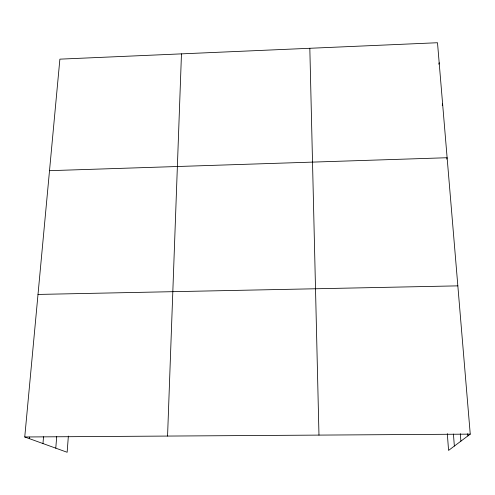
<?xml version="1.0" encoding="UTF-8"?>
<svg xmlns="http://www.w3.org/2000/svg" width="495" height="495" viewBox="0 0 495 495"><rect width="100%" height="100%" fill="white"/><g stroke="black" fill="none" stroke-linecap="round" stroke-linejoin="round"><path stroke-width="0.74" d="M167.564 436.07L181.473 53.862M68.366 436.083L67.141 452.269L24.75 436.98L59.883 59.152L437.5 42.731L470.25 434.134L448.569 450.413L447.319 433.639M55.78 448.167L56.702 436.639M42.96 443.551L43.548 436.739M29.292 438.62L29.428 437.122M438.824 64.208L439.176 62.754M442.252 105.311L442.623 103.956M446.682 159.099L447.121 157.732L49.512 170.676M38.004 294.432L457.844 285.863M24.75 436.98L470.25 434.134M467.732 433.676L467.911 435.891M460.313 433.719L460.901 441.15M453.432 434.047L454.354 446.069M309.827 48.281L318.972 435.099"/></g></svg>
